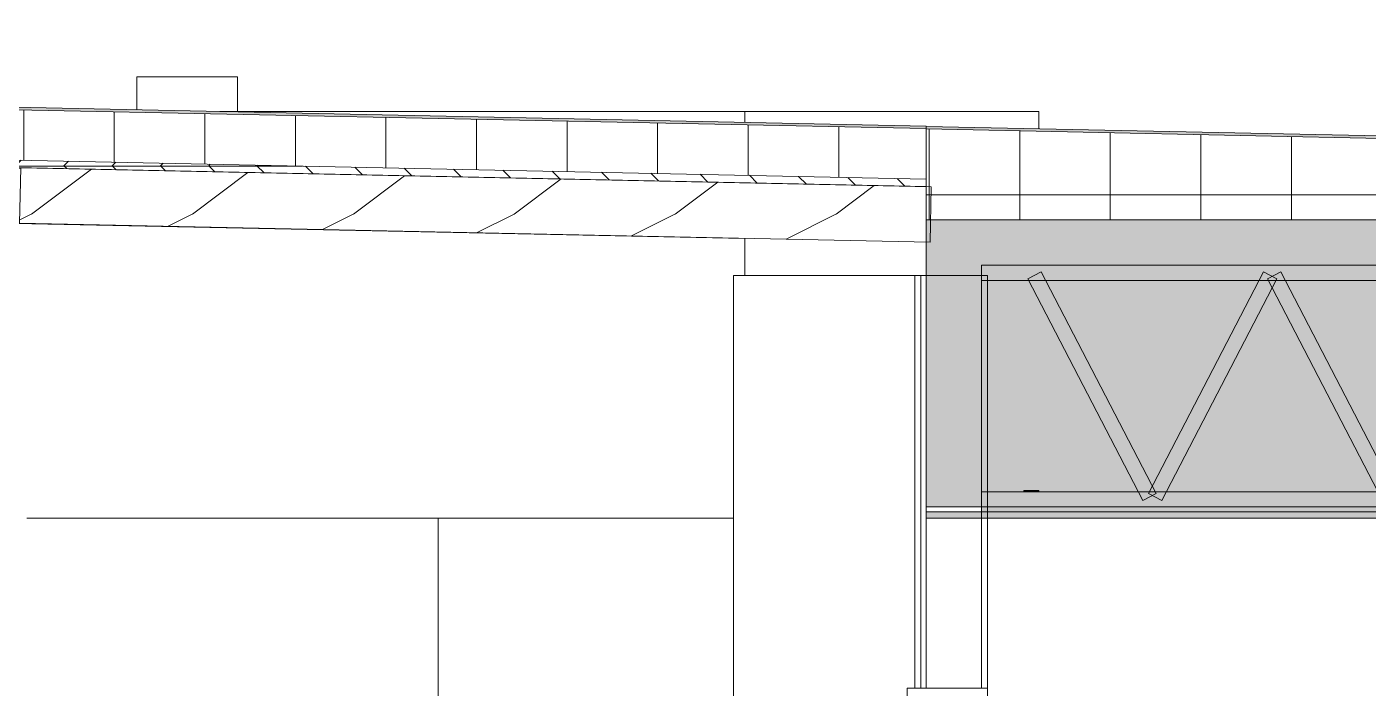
# Model space of a CAD drawing. Header units: inches. Extents: x 9661 to 15313, y -314 to 660.
# Drawn here: x 11647.9 to 11781.2, y 356 to 421.7 of the extents above; entities that cross this region are included whole.
import ezdxf

# ---------------------------------------------------------------- set-up
doc = ezdxf.new("R2010")
doc.units = ezdxf.units.IN
doc.header["$MEASUREMENT"] = 0
for name, color, linetype, lineweight in [('0-1', 7, 'Continuous', 5), ('0-3', 55, 'Continuous', 9), ('0-4', 7, 'Continuous', 9), ('A-DOOR-4', 50, 'Continuous', 20), ('A-DOOR-FRAM-3', 7, 'Continuous', 9), ('A-DOOR-FRAM-4', 50, 'Continuous', 20), ('A-FLOR-1', 55, 'Continuous', 9), ('A-FLOR-3', 8, 'Continuous', 5), ('A-FLOR-8', 192, 'Continuous', 9), ('A-FLOR-MCUT-1', 51, 'Continuous', 9), ('A-FLOR-PATT-1', 45, 'Continuous', 9), ('A-ROOF-1', 252, 'Continuous', 13), ('A-ROOF-2', 251, 'Continuous', 5), ('A-ROOF-3', 132, 'Continuous', 9), ('A-ROOF-4', 55, 'Continuous', 9), ('A-ROOF-PATT-1', 45, 'Continuous', 9), ('A-WALL-4', 250, 'Continuous', 13), ('A-WALL-5', 55, 'Continuous', 9), ('I-WALL-1', 55, 'Continuous', 9), ('I-WALL-2', 7, 'Continuous', 9), ('S-BEAM-1', 45, 'Continuous', 9), ('S-BEAM-2', 7, 'Continuous', 9), ('S-BEAM-3', 55, 'Continuous', 9)]:
    doc.layers.add(name, color=color, linetype=linetype, lineweight=lineweight)
pattern_1 = [(0, (11008.554, 72), (0, 9), []), (90, (11008.554, 72), (-9, 5.51091059616309e-16), [])]

# ---------------------------------------------------------------- blocks, each defined once
blk = doc.blocks.new('HOLLOW METAL - UNIT DOOR-V16-BUILDING SECTION - EAST_WEST - COURTYARD - LOOKING NORTH')
at = {"layer": 'A-DOOR-4'}
for p, q in [((11741.61439611133, 351.9999999999583), (11741.61439611133, 267.9999999999578)), ((11743.36439611133, 351.9999999999583), (11741.61439611133, 351.9999999999583)), ((11743.36439611133, 267.9999999999578), (11743.36439611133, 351.9999999999583)), ((11741.61439611133, 267.9999999999578), (11743.36439611133, 267.9999999999578))]:
    blk.add_line(p, q, dxfattribs=at)
at = {"layer": 'A-DOOR-FRAM-3'}
for p, q in [((11735.36439611132, 267.999999999958), (11735.36439611132, 351.9999999999584)), ((11737.30189611132, 267.999999999958), (11737.30189611132, 351.3749999999583)), ((11741.42689611132, 267.999999999958), (11741.42689611132, 351.3749999999583)), ((11737.30189611132, 267.999999999958), (11737.23939611023, 267.999999999958)), ((11738.4393961106, 267.999999999958), (11737.30189611132, 267.999999999958))]:
    blk.add_line(p, q, dxfattribs=at)
at = {"layer": 'A-DOOR-FRAM-4'}
for p, q in [((11743.36439611133, 355.9999999999582), (11735.36439611133, 355.9999999999582)), ((11735.36439611133, 355.9999999999582), (11735.36439611133, 351.9999999999584)), ((11743.36439611133, 351.9999999999584), (11743.36439611133, 355.9999999999582)), ((11735.36439611133, 351.9999999999584), (11737.30189611133, 351.9999999999584)), ((11737.30189611133, 351.9999999999584), (11737.30189611133, 351.3749999999583)), ((11741.42689611133, 351.3749999999584), (11741.42689611133, 351.9999999999584)), ((11741.42689611133, 351.9999999999584), (11743.36439611133, 351.9999999999584)), ((11737.30189611133, 351.3749999999583), (11741.42689611133, 351.3749999999584))]:
    blk.add_line(p, q, dxfattribs=at)
blk = doc.blocks.new('CTR - 1st Phase - Common Walls_rvt-1-BUILDING SECTION - EAST_WEST - COURTYARD - LOOKING NORTH')
at = {"layer": 'A-WALL-4'}
for p, q in [((11736.73939611012, 355.9999999999582), (11736.73939611012, 396.9999999999581)), ((11737.23939611012, 355.9999999999582), (11737.23939611012, 396.9999999999581)), ((11742.73939611012, 355.9999999999582), (11742.73939611012, 396.9999999999581))]:
    blk.add_line(p, q, dxfattribs=at)
at = {"layer": 'I-WALL-1'}
for p, q in [((11736.11439611013, 396.999999999958), (11718.11439611053, 396.9999999999584)), ((11718.11439611053, 396.9999999999584), (11718.11439611053, 267.9999999999586)), ((11688.73939611487, 372.8749815332997), (11688.73939611487, 267.9999999997614))]:
    blk.add_line(p, q, dxfattribs=at)
at = {"layer": 'I-WALL-2'}
for p, q in [((11743.36439611012, 396.9999999999581), (11736.11439611012, 396.9999999999581)), ((11736.11439611012, 396.9999999999581), (11736.11439611012, 355.9999999999582)), ((11743.36439611012, 355.9999999999582), (11743.36439611012, 396.9999999999581)), ((11736.11439611012, 355.9999999999582), (11743.36439611012, 355.9999999999582))]:
    blk.add_line(p, q, dxfattribs=at)
at = {"layer": '0-4'}
blk.add_blockref('HOLLOW METAL - UNIT DOOR-V16-BUILDING SECTION - EAST_WEST - COURTYARD - LOOKING NORTH', (0, 0), dxfattribs=at)
blk = doc.blocks.new('TRUSS - 24_-V24-BUILDING SECTION - EAST_WEST - COURTYARD - LOOKING NORTH')
at = {"layer": 'S-BEAM-2'}
for p, q in [((12110.33939611045, 265.9999999999457), (11742.73939611058, 265.999999999947)), ((11742.73939611058, 265.999999999947), (11742.73939611058, 264.4999999999472)), ((11748.68613212581, 265.3458733344883), (11747.35516009537, 264.6541266654065)), ((11760.12020164172, 243.3458733344882), (11748.68613212581, 265.3458733344883)), ((11770.79266009537, 265.3458733344882), (11759.35859057944, 243.3458733344882)), ((11772.12363212581, 264.6541266654064), (11770.79266009537, 265.3458733344882)), ((11772.51470355437, 265.3458733344881), (11771.18373152393, 264.6541266654063)), ((11783.94877307029, 243.3458733344881), (11772.51470355437, 265.3458733344881)), ((11742.73939611058, 264.4999999999472), (12110.33939611045, 264.4999999999459)), ((11747.35516009537, 264.6541266654065), (11758.78922961129, 242.6541266654064)), ((11760.68956260988, 242.6541266654064), (11772.12363212581, 264.6541266654064)), ((11771.18373152393, 264.6541266654063), (11782.61780103985, 242.6541266654063)), ((12110.33939611045, 243.4999999999443), (11742.73939611058, 243.4999999999455)), ((11742.73939611058, 243.4999999999455), (11742.73939611058, 241.9999999999463)), ((11746.95863064102, 243.6249999999388), (11746.95863064102, 243.5624999999413)), ((11748.45863064102, 243.6249999999388), (11746.95863064102, 243.6249999999388)), ((11746.95863064102, 243.5624999999413), (11748.45863064102, 243.5624999999413)), ((11748.45863064102, 243.5624999999413), (11748.45863064102, 243.6249999999388)), ((11758.78922961129, 242.6541266654064), (11760.12020164172, 243.3458733344882)), ((11759.35859057944, 243.3458733344882), (11760.68956260988, 242.6541266654064)), ((11742.73939611058, 241.9999999999463), (12110.33939611045, 241.9999999999451))]:
    blk.add_line(p, q, dxfattribs=at)
blk = doc.blocks.new('LVL-Laminated Veneer Lumber - _2_SISTERED 4X6 PINE-2262742-BUILDING SECTION - EAST_WEST - COURTYARD - LOOKING NORTH')
at = {"layer": 'S-BEAM-3'}
for p, q in [((11646.73939611051, 407.6645406707336), (11647.2613020791, 407.6536638185122)), ((11646.73939611051, 402.1633463871201), (11719.23939611051, 400.6524002904982))]:
    blk.add_line(p, q, dxfattribs=at)
blk = doc.blocks.new('LVL-Laminated Veneer Lumber - 4X6 S_ PINE - NO_ 1-V27-BUILDING SECTION - EAST_WEST - COURTYARD - LOOKING NORTH')
at = {"layer": 'S-BEAM-1'}
h = blk.add_hatch(dxfattribs=at)
h.set_pattern_fill('FP_15', color=256, style=0, pattern_type=2)
h.set_pattern_definition([(216.87, (11014.952, 87.994), (47.98094285780206, 31.98708571402424), [7.997000000000001, -71.971]), (206.565, (11024.548, 83.196), (-15.99371410196689, -15.9941327437453), [17.881, -17.881]), (198.435, (11024.548, 75.199), (-31.9867404745119, -15.99388029266887), [10.115, -40.46099999999999])])
h.paths.add_polyline_path([(11737.23939611047, 400.3205472301373), (11737.23939611047, 405.8217406770431), (11647.26218962064, 407.6962658122479), (11647.14763114539, 402.1974590002388), (11736.17348489258, 400.3427537138434)], flags=0)
at = {"layer": 'S-BEAM-2'}
for p, q in [((11647.26218962063, 407.6962658122476), (11647.14763114539, 402.1974590002429)), ((11737.76230336798, 405.8108467758446), (11647.26218962063, 407.6962658122476)), ((11737.64774489273, 400.3120399638399), (11737.76230336798, 405.8108467758446)), ((11647.14763114539, 402.1974590002429), (11737.64774489273, 400.3120399638399))]:
    blk.add_line(p, q, dxfattribs=at)
blk = doc.blocks.new('CTR - 1st Phase - Structure_rvt-1-BUILDING SECTION - EAST_WEST - COURTYARD - LOOKING NORTH')
at = {"layer": '0-3'}
for name, p in [('LVL-Laminated Veneer Lumber - _2_SISTERED 4X6 PINE-2262742-BUILDING SECTION - EAST_WEST - COURTYARD - LOOKING NORTH', (0, 0)), ('LVL-Laminated Veneer Lumber - 4X6 S_ PINE - NO_ 1-V27-BUILDING SECTION - EAST_WEST - COURTYARD - LOOKING NORTH', (0, 0)), ('TRUSS - 24_-V24-BUILDING SECTION - EAST_WEST - COURTYARD - LOOKING NORTH', (0, 131.9999815333507))]:
    blk.add_blockref(name, p, dxfattribs=at)

msp = doc.modelspace()

# ---------------------------------------------------------------- hatches: boundary and pattern name
at = {"layer": 'A-FLOR-3'}
msp.add_hatch(color=256, dxfattribs=at).paths.add_polyline_path([(11737.23939611047, 411.5729883715316), (11737.23939611047, 411.8230426191182), (11646.7393961105, 413.7084592857847), (11646.7393961105, 413.458405038198), (11736.17348489258, 411.5951948552375)], flags=0)
at = {"layer": 'A-FLOR-PATT-1'}
h = msp.add_hatch(dxfattribs=at)
h.set_pattern_fill('FP_7', color=256, style=0, pattern_type=2)
h.set_pattern_definition(pattern_1)
h.paths.add_polyline_path([(11737.23939611047, 406.5719034197978), (11737.23939611047, 411.5729883715316), (11646.7393961105, 413.458405038198), (11646.7393961105, 408.4573200864655), (11736.17348489258, 406.5941099035052)], flags=0)
h = msp.add_hatch(dxfattribs=at)
h.set_pattern_fill('FP_4', color=256, style=0, pattern_type=2)
h.set_pattern_definition([(0, (11008.554, 72), (0, 4.798), []), (315, (11008.554, 72), (4.798426617131912, 0), [6.786, -6.786]), (45, (11008.554, 72), (4.798426617131912, 0), [6.786, -6.786])])
h.paths.add_polyline_path([(11737.23939611047, 405.8217406770431), (11737.23939611047, 406.5719034197978), (11646.7393961105, 408.4573200864655), (11646.7393961105, 407.7071573437055), (11736.17348489258, 405.843947160749)], flags=0)
at = {"layer": 'A-ROOF-1'}
h = msp.add_hatch(color=256, dxfattribs=at)
h.paths.add_polyline_path([(11987.30125750431, 406.6447610110889), (11737.23939611047, 411.7899925070787), (11737.23939611047, 411.5399395920575), (11975.14851035855, 406.6447610110888)], flags=0)
h.paths.add_polyline_path([(11646.7393961105, 413.4020526219753), (11646.7393961105, 413.6521055369964), (11256.26439611048, 421.6864545464701), (11256.26439611048, 421.4364016314489), (11628.53160989259, 413.7766930193492)], flags=0)
at = {"layer": 'A-ROOF-2'}
h = msp.add_hatch(color=256, dxfattribs=at)
h.paths.add_polyline_path([(12109.71439610954, 373.4999815332997), (12110.33939611048, 373.4999815332997), (12110.3393961105, 373.9999815332986), (11742.73939611059, 373.9925984874577), (11742.73939611059, 373.4999815332997), (12102.15585989258, 373.4999815332997)], flags=0)
h.paths.add_polyline_path([(11525.4848063135, 373.4999815333016), (11622.61439611079, 373.4999815333016), (11622.61439611079, 373.9999815333003), (11255.63939611048, 373.9999815333015), (11255.63939611048, 373.4999815333016), (11499.36135989258, 373.4999815333016)], flags=0)
at = {"layer": 'A-ROOF-PATT-1'}
h = msp.add_hatch(dxfattribs=at)
h.set_pattern_fill('FP_7', color=256, style=0, pattern_type=2)
h.set_pattern_definition(pattern_1)
h.paths.add_polyline_path([(12110.3393961105, 398.862037408071), (12110.3393961105, 402.5227875107381), (11932.424372179, 402.5227875106247), (12109.71439611049, 398.8748973046866)], flags=0)
h.paths.add_polyline_path([(11929.92885989258, 402.5227875107386), (11930.08939611045, 402.5227875107386), (11930.08939611045, 406.7727875107385), (11938.77797950982, 406.6447610110889), (11975.14851035855, 406.6447610110888), (11737.23939611047, 411.5399395920575), (11737.23939611047, 402.5227875107393), (11895.96613073608, 402.5227875107386)], flags=0)
h.paths.add_polyline_path([(11646.7393961105, 408.4009943215532), (11646.7393961105, 413.4020526219753), (11255.63939611048, 421.4364016314489), (11255.63939611048, 416.448203227641), (11628.53160989259, 408.7756347189271)], flags=0)
h = msp.add_hatch(dxfattribs=at)
h.set_pattern_fill('FP_1', color=256, style=0, pattern_type=2)
h.set_pattern_definition([(161.57, (11009.034, 72.48), (-3.839953775732406, -1.544153678278981e-05), [0, -27.322, 3.034, 0]), (18.43, (11008.074, 72.48), (-3.839953775732406, 1.544153678301186e-05), [0, -27.322, 3.034, 0]), (108.43, (11009.034, 72.48), (1.919622001632167, -9.600524588315459), [9.105999999999998, -21.25]), (71.57, (11008.074, 72.48), (1.919622001632168, 9.600524588315459), [9.106, -21.25])])
h.paths.add_polyline_path([(12016.04235989258, 373.9999815332986), (12115.8393961105, 373.9999815332986), (12115.8393961105, 397.9987115727919), (11895.96613073608, 402.5227875107386), (11737.23939611047, 402.5227875107393), (11737.23939611047, 373.9999815332986), (11929.92885989258, 373.9999815332986)], flags=0)
h.paths.add_polyline_path([(11646.7393961105, 373.9999815333002), (11646.7393961105, 407.6508355764897), (11250.13939611047, 415.811211572795), (11250.13939611047, 373.9999815333039), (11640.6143961105, 373.9999815333003)], flags=0)
h = msp.add_hatch(dxfattribs=at)
h.set_pattern_fill('FP_5', color=256, style=0, pattern_type=2)
h.set_pattern_definition([(0, (11008.554, 72), (30.72, 7.68), [1.267, -21.773, 1.267, -21.773, -122.88]), (0, (11008.554, 72), (30.72, 7.68), [-46.08, 1.267, -44.813, 1.267, -21.773, -53.76]), (0, (11008.554, 72), (30.72, 7.68), [-115.2, 1.267, -14.093, 1.267, -37.133]), (120, (11020.074, 75.84), (-22.01107510106448, 22.76430040425796), [1.267, -21.773, 1.267, -21.773, -122.88]), (120, (11020.074, 75.84), (-22.01107510106448, 22.76430040425796), [-46.07999999999999, 1.267, -44.813, 1.267, -21.773, -53.75999999999999]), (120, (11020.074, 75.84), (-22.01107510106448, 22.76430040425796), [-115.2, 1.267, -14.093, 1.267, -37.133]), (240, (11023.914, 91.2), (-8.708924898935503, -30.44430040425795), [1.267, -21.773, 1.267, -21.773, -122.88]), (240, (11023.914, 91.2), (-8.708924898935503, -30.44430040425795), [-46.08, 1.267, -44.813, 1.267, -21.773, -53.76]), (240, (11023.914, 91.2), (-8.708924898935503, -30.44430040425795), [-115.2, 1.267, -14.093, 1.267, -37.133])])
h.paths.add_polyline_path([(12109.71439611049, 372.8749815332986), (12109.71439611049, 373.4999815332997), (11737.23939611047, 373.4999815332997), (11737.23939611047, 372.8749815332998), (12102.15585989258, 372.8749815332986)], flags=0)
h.paths.add_polyline_path([(11256.26439611048, 372.8749815333001), (11622.61439611079, 372.9135963613937), (11622.61439611079, 373.4999815333016), (11256.26439611048, 373.4999815333016)], flags=0)

# ---------------------------------------------------------------- linework, layer by layer
at = {"layer": 'A-FLOR-1'}
for p in [(11667.05063833519, 413.285308406103), (11719.23939611056, 412.1980426191161)]:
    msp.add_line(p, (11719.23939611056, 413.2853084061028), dxfattribs=at)
at = {"layer": 'A-FLOR-8'}
for p, q in [((11737.23939611054, 411.8230426191165), (11628.73939611058, 414.0834592857827)), ((11737.23939611054, 405.8217406770376), (11737.23939611054, 411.8230426191165)), ((11646.7393961105, 407.7071573437054), (11737.23939611054, 405.8217406770376))]:
    msp.add_line(p, q, dxfattribs=at)
at = {"layer": 'A-FLOR-MCUT-1'}
for p, q in [((11737.23939611054, 411.5729883715299), (11646.7393961105, 413.4584050381977)), ((11737.23939611054, 406.5719034197974), (11646.7393961105, 408.4573200864652))]:
    msp.add_line(p, q, dxfattribs=at)
at = {"layer": 'A-ROOF-3'}
for p, q in [((11987.30125750431, 406.6447610110885), (11737.23939611047, 411.7899925070784)), ((11975.14851036513, 406.6447610109531), (11737.23939611047, 411.5399395920572)), ((11737.23939611054, 405.8217406770376), (11737.23939611047, 372.8749815332996)), ((11932.42437217345, 402.5227875107383), (11737.23939611047, 402.522787510739)), ((11737.23939611047, 373.9999815332996), (12115.83939611049, 373.9999815332982)), ((11737.23939611047, 373.4999815332996), (12110.33939611049, 373.4999815332983)), ((11737.23939611047, 372.8749815332996), (12109.71439611049, 372.8749815332983))]:
    msp.add_line(p, q, dxfattribs=at)
at = {"layer": 'A-ROOF-4'}
for p, q in [((11748.43939611053, 413.266559485738), (11667.9505865127, 413.2665594857383)), ((11748.43939611053, 411.5595431597281), (11748.43939611053, 413.266559485738)), ((11719.23939611051, 400.6955472301362), (11719.23939611051, 396.9999999999584)), ((11718.11439611053, 372.8749815332997), (11647.8643961105, 372.8749815332999))]:
    msp.add_line(p, q, dxfattribs=at)
at = {"layer": 'A-WALL-5'}
for p, q in [((11658.7893961105, 413.4574176191176), (11658.7893961105, 416.7265624999584)), ((11658.7893961105, 416.7265624999584), (11668.7893961105, 416.7265624999584)), ((11668.7893961105, 416.7265624999584), (11668.7893961105, 413.285308406103))]:
    msp.add_line(p, q, dxfattribs=at)

# ---------------------------------------------------------------- block references
at = {"layer": '0-1'}
for name in ['CTR - 1st Phase - Structure_rvt-1-BUILDING SECTION - EAST_WEST - COURTYARD - LOOKING NORTH', 'CTR - 1st Phase - Common Walls_rvt-1-BUILDING SECTION - EAST_WEST - COURTYARD - LOOKING NORTH']:
    msp.add_blockref(name, (0, 0), dxfattribs=at)

doc.saveas('drawing.dxf')
